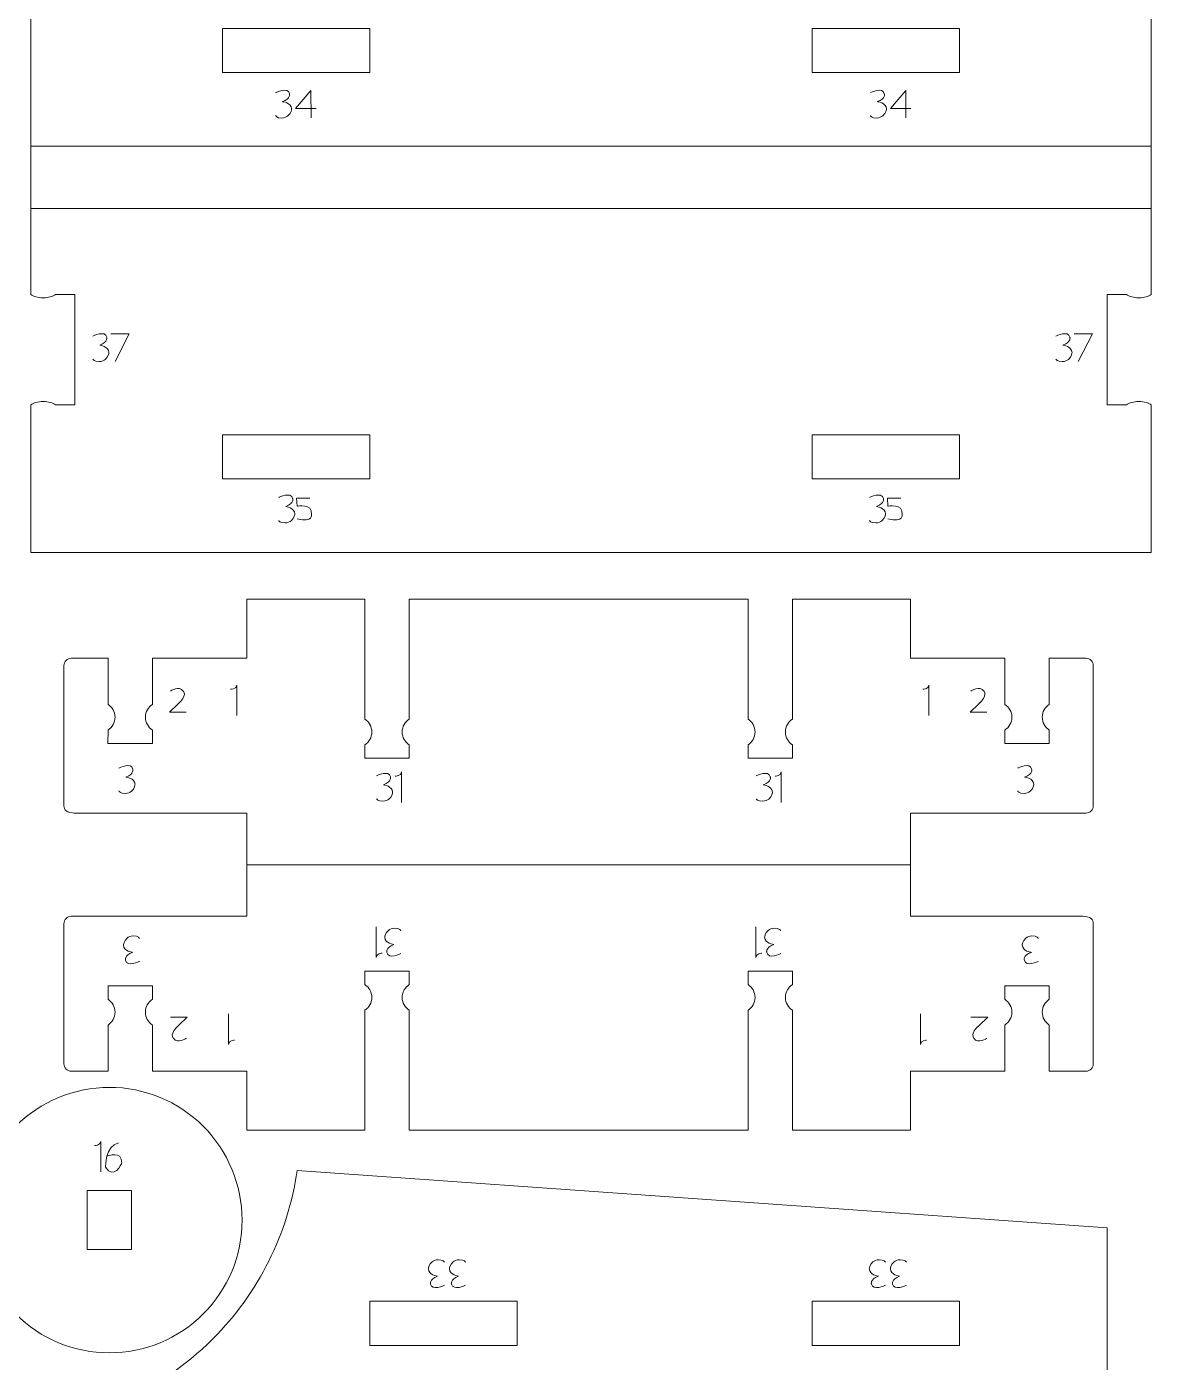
# Model space of a CAD drawing. Header units: centimetres. Extents: x -25 to 25, y -32.5 to 32.5.
# Drawn here: x 7.13 to 14.84, y -13.69 to -4.55 of the extents above; entities that cross this region are included whole.
import ezdxf

# ---------------------------------------------------------------- set-up
doc = ezdxf.new("R2010")
doc.units = ezdxf.units.CM
doc.header["$MEASUREMENT"] = 0
doc.layers.add('Capa 1', color=7, linetype='Continuous')

msp = doc.modelspace()

# ---------------------------------------------------------------- linework, layer by layer
at = {"layer": 'Capa 1', "color": 250, "lineweight": 20}
for points, knots in [([(14.83647, -4.35318), (14.83647, -5.24684), (14.83647, -4.57063), (14.83647, -5.36318), (14.83647, -5.36318), (14.83647, -5.36318), (7.16047, -5.36318), (7.16047, -5.36318), (7.16047, -5.36318), (7.16047, -4.57063), (7.16047, -5.24684), (7.16047, -4.35318)], [0, 0, 0, 0, 0.25, 0.25, 0.25, 0.25, 0.5, 0.5, 0.5, 0.5, 1, 1, 1, 1]), ([(8.47347, -4.86026), (8.47347, -4.86026), (8.47347, -4.55726), (8.47347, -4.55726), (8.47347, -4.55726), (8.47347, -4.55726), (9.48347, -4.55726), (9.48347, -4.55726), (9.48347, -4.55726), (9.48347, -4.55726), (9.48347, -4.86026), (9.48347, -4.86026), (9.48347, -4.86026), (9.48347, -4.86026), (8.47347, -4.86026), (8.47347, -4.86026)], [0, 0, 0, 0, 0.2, 0.2, 0.2, 0.2, 0.4, 0.4, 0.4, 0.4, 0.6, 0.6, 0.6, 0.6, 1, 1, 1, 1]), ([(12.51347, -4.86026), (12.51347, -4.86026), (12.51347, -4.55726), (12.51347, -4.55726), (12.51347, -4.55726), (12.51347, -4.55726), (13.52347, -4.55726), (13.52347, -4.55726), (13.52347, -4.55726), (13.52347, -4.55726), (13.52347, -4.86026), (13.52347, -4.86026), (13.52347, -4.86026), (13.52347, -4.86026), (12.51347, -4.86026), (12.51347, -4.86026)], [0, 0, 0, 0, 0.2, 0.2, 0.2, 0.2, 0.4, 0.4, 0.4, 0.4, 0.6, 0.6, 0.6, 0.6, 1, 1, 1, 1]), ([(7.3306, -7.13647), (7.3306, -7.13647), (7.46347, -7.13647), (7.46347, -7.13647), (7.46347, -7.13647), (7.46347, -7.13647), (7.46347, -6.37897), (7.46347, -6.37897), (7.46347, -6.37897), (7.46347, -6.37897), (7.3306, -6.37897), (7.3306, -6.37897)], [0, 0, 0, 0, 0.25, 0.25, 0.25, 0.25, 0.5, 0.5, 0.5, 0.5, 1, 1, 1, 1]), ([(14.66635, -6.37897), (14.66635, -6.37897), (14.53347, -6.37897), (14.53347, -6.37897), (14.53347, -6.37897), (14.53347, -6.37897), (14.53347, -7.13647), (14.53347, -7.13647), (14.53347, -7.13647), (14.53347, -7.13647), (14.66635, -7.13647), (14.66635, -7.13647)], [0, 0, 0, 0, 0.25, 0.25, 0.25, 0.25, 0.5, 0.5, 0.5, 0.5, 1, 1, 1, 1]), ([(14.83647, -7.13647), (14.83647, -8.03014), (14.83647, -7.35393), (14.83647, -8.14647), (14.83647, -8.14647), (14.83647, -8.14647), (7.16047, -8.14647), (7.16047, -8.14647), (7.16047, -8.14647), (7.16047, -7.35393), (7.16047, -8.03014), (7.16047, -7.13647)], [0, 0, 0, 0, 0.25, 0.25, 0.25, 0.25, 0.5, 0.5, 0.5, 0.5, 1, 1, 1, 1]), ([(8.47347, -7.64355), (8.47347, -7.64355), (8.47347, -7.34055), (8.47347, -7.34055), (8.47347, -7.34055), (8.47347, -7.34055), (9.48347, -7.34055), (9.48347, -7.34055), (9.48347, -7.34055), (9.48347, -7.34055), (9.48347, -7.64355), (9.48347, -7.64355), (9.48347, -7.64355), (9.48347, -7.64355), (8.47347, -7.64355), (8.47347, -7.64355)], [0, 0, 0, 0, 0.2, 0.2, 0.2, 0.2, 0.4, 0.4, 0.4, 0.4, 0.6, 0.6, 0.6, 0.6, 1, 1, 1, 1]), ([(12.51347, -7.64355), (12.51347, -7.64355), (12.51347, -7.34055), (12.51347, -7.34055), (12.51347, -7.34055), (12.51347, -7.34055), (13.52347, -7.34055), (13.52347, -7.34055), (13.52347, -7.34055), (13.52347, -7.34055), (13.52347, -7.64355), (13.52347, -7.64355), (13.52347, -7.64355), (13.52347, -7.64355), (12.51347, -7.64355), (12.51347, -7.64355)], [0, 0, 0, 0, 0.2, 0.2, 0.2, 0.2, 0.4, 0.4, 0.4, 0.4, 0.6, 0.6, 0.6, 0.6, 1, 1, 1, 1])]:
    msp.add_open_spline(points, degree=3, knots=knots, dxfattribs=at)
at = {"layer": 'Capa 1', "color": 22, "lineweight": 5}
for points, knots in [([(8.83765, -5.1539), (8.83765, -5.1539), (8.84488, -5.17238), (8.88093, -5.17118), (8.88093, -5.17118), (8.89964, -5.17056), (8.91304, -5.16387), (8.92276, -5.15622), (8.92276, -5.15622), (8.94646, -5.13752), (8.94768, -5.10848), (8.94768, -5.10848), (8.94768, -5.10848), (8.94646, -5.06677), (8.88524, -5.05873), (8.88524, -5.05873), (8.88524, -5.05873), (8.9452, -5.03644), (8.93283, -5.00431), (8.93283, -5.00431), (8.93283, -5.00431), (8.92419, -4.95488), (8.83765, -4.99687), (8.83765, -4.99687)], [0, 0, 0, 0, 0.1428571, 0.1428571, 0.1428571, 0.1428571, 0.2857143, 0.2857143, 0.2857143, 0.2857143, 0.4285714, 0.4285714, 0.4285714, 0.4285714, 0.5714286, 0.5714286, 0.5714286, 0.5714286, 0.7142857, 0.7142857, 0.7142857, 0.7142857, 1, 1, 1, 1]), ([(9.11499, -5.10539), (9.11499, -5.10539), (8.97533, -5.10539), (8.97533, -5.10539), (8.97533, -5.10539), (8.97533, -5.10539), (9.08038, -4.98178), (9.08038, -4.98178), (9.08038, -4.98178), (9.08038, -4.98178), (9.08159, -5.16969), (9.08159, -5.16969)], [0, 0, 0, 0, 0.25, 0.25, 0.25, 0.25, 0.5, 0.5, 0.5, 0.5, 1, 1, 1, 1]), ([(12.91224, -5.1539), (12.91224, -5.1539), (12.91947, -5.17238), (12.95552, -5.17118), (12.95552, -5.17118), (12.97423, -5.17056), (12.98763, -5.16387), (12.99735, -5.15622), (12.99735, -5.15622), (13.02105, -5.13752), (13.02227, -5.10848), (13.02227, -5.10848), (13.02227, -5.10848), (13.02105, -5.06677), (12.95983, -5.05873), (12.95983, -5.05873), (12.95983, -5.05873), (13.01979, -5.03644), (13.00742, -5.00431), (13.00742, -5.00431), (13.00742, -5.00431), (12.99878, -4.95488), (12.91224, -4.99687), (12.91224, -4.99687)], [0, 0, 0, 0, 0.1428571, 0.1428571, 0.1428571, 0.1428571, 0.2857143, 0.2857143, 0.2857143, 0.2857143, 0.4285714, 0.4285714, 0.4285714, 0.4285714, 0.5714286, 0.5714286, 0.5714286, 0.5714286, 0.7142857, 0.7142857, 0.7142857, 0.7142857, 1, 1, 1, 1]), ([(13.18958, -5.10539), (13.18958, -5.10539), (13.04992, -5.10539), (13.04992, -5.10539), (13.04992, -5.10539), (13.04992, -5.10539), (13.15497, -4.98178), (13.15497, -4.98178), (13.15497, -4.98178), (13.15497, -4.98178), (13.15618, -5.16969), (13.15618, -5.16969)], [0, 0, 0, 0, 0.25, 0.25, 0.25, 0.25, 0.5, 0.5, 0.5, 0.5, 1, 1, 1, 1]), ([(7.58605, -6.82203), (7.58605, -6.82203), (7.59328, -6.84051), (7.62933, -6.83931), (7.62933, -6.83931), (7.64804, -6.83869), (7.66144, -6.832), (7.67116, -6.82435), (7.67116, -6.82435), (7.69486, -6.80565), (7.69608, -6.77661), (7.69608, -6.77661), (7.69608, -6.77661), (7.69486, -6.7349), (7.63364, -6.72686), (7.63364, -6.72686), (7.63364, -6.72686), (7.6936, -6.70457), (7.68123, -6.67244), (7.68123, -6.67244), (7.68123, -6.67244), (7.67259, -6.62301), (7.58605, -6.665), (7.58605, -6.665)], [0, 0, 0, 0, 0.1428571, 0.1428571, 0.1428571, 0.1428571, 0.2857143, 0.2857143, 0.2857143, 0.2857143, 0.4285714, 0.4285714, 0.4285714, 0.4285714, 0.5714286, 0.5714286, 0.5714286, 0.5714286, 0.7142857, 0.7142857, 0.7142857, 0.7142857, 1, 1, 1, 1]), ([(7.70985, -6.64908), (7.70985, -6.64908), (7.83511, -6.64908), (7.83511, -6.64908), (7.83511, -6.64908), (7.83511, -6.64908), (7.73789, -6.83866), (7.73789, -6.83866)], [0, 0, 0, 0, 0.3333333, 0.3333333, 0.3333333, 0.3333333, 1, 1, 1, 1]), ([(14.18368, -6.82203), (14.18368, -6.82203), (14.19091, -6.84051), (14.22696, -6.83931), (14.22696, -6.83931), (14.24567, -6.83869), (14.25907, -6.832), (14.26879, -6.82435), (14.26879, -6.82435), (14.29249, -6.80565), (14.29371, -6.77661), (14.29371, -6.77661), (14.29371, -6.77661), (14.29249, -6.7349), (14.23127, -6.72686), (14.23127, -6.72686), (14.23127, -6.72686), (14.29123, -6.70457), (14.27886, -6.67244), (14.27886, -6.67244), (14.27886, -6.67244), (14.27022, -6.62301), (14.18368, -6.665), (14.18368, -6.665)], [0, 0, 0, 0, 0.1428571, 0.1428571, 0.1428571, 0.1428571, 0.2857143, 0.2857143, 0.2857143, 0.2857143, 0.4285714, 0.4285714, 0.4285714, 0.4285714, 0.5714286, 0.5714286, 0.5714286, 0.5714286, 0.7142857, 0.7142857, 0.7142857, 0.7142857, 1, 1, 1, 1]), ([(14.30748, -6.64908), (14.30748, -6.64908), (14.43274, -6.64908), (14.43274, -6.64908), (14.43274, -6.64908), (14.43274, -6.64908), (14.33552, -6.83866), (14.33552, -6.83866)], [0, 0, 0, 0, 0.3333333, 0.3333333, 0.3333333, 0.3333333, 1, 1, 1, 1]), ([(8.85954, -7.92704), (8.85954, -7.92704), (8.86677, -7.94552), (8.90282, -7.94432), (8.90282, -7.94432), (8.92153, -7.9437), (8.93493, -7.93701), (8.94465, -7.92936), (8.94465, -7.92936), (8.96835, -7.91066), (8.96957, -7.88162), (8.96957, -7.88162), (8.96957, -7.88162), (8.96835, -7.83991), (8.90713, -7.83187), (8.90713, -7.83187), (8.90713, -7.83187), (8.96709, -7.80958), (8.95472, -7.77745), (8.95472, -7.77745), (8.95472, -7.77745), (8.94608, -7.72802), (8.85954, -7.77001), (8.85954, -7.77001)], [0, 0, 0, 0, 0.1428571, 0.1428571, 0.1428571, 0.1428571, 0.2857143, 0.2857143, 0.2857143, 0.2857143, 0.4285714, 0.4285714, 0.4285714, 0.4285714, 0.5714286, 0.5714286, 0.5714286, 0.5714286, 0.7142857, 0.7142857, 0.7142857, 0.7142857, 1, 1, 1, 1]), ([(9.07358, -7.77467), (9.07358, -7.77467), (8.98211, -7.77412), (8.98211, -7.77412), (8.98211, -7.77412), (8.98211, -7.77412), (8.9854, -7.8305), (8.9854, -7.8305)], [0, 0, 0, 0, 0.3333333, 0.3333333, 0.3333333, 0.3333333, 1, 1, 1, 1]), ([(12.90602, -7.92704), (12.90602, -7.92704), (12.91325, -7.94552), (12.9493, -7.94432), (12.9493, -7.94432), (12.96801, -7.9437), (12.98141, -7.93701), (12.99113, -7.92936), (12.99113, -7.92936), (13.01483, -7.91066), (13.01605, -7.88162), (13.01605, -7.88162), (13.01605, -7.88162), (13.01483, -7.83991), (12.95361, -7.83187), (12.95361, -7.83187), (12.95361, -7.83187), (13.01357, -7.80958), (13.0012, -7.77745), (13.0012, -7.77745), (13.0012, -7.77745), (12.99256, -7.72802), (12.90602, -7.77001), (12.90602, -7.77001)], [0, 0, 0, 0, 0.1428571, 0.1428571, 0.1428571, 0.1428571, 0.2857143, 0.2857143, 0.2857143, 0.2857143, 0.4285714, 0.4285714, 0.4285714, 0.4285714, 0.5714286, 0.5714286, 0.5714286, 0.5714286, 0.7142857, 0.7142857, 0.7142857, 0.7142857, 1, 1, 1, 1]), ([(13.12006, -7.77467), (13.12006, -7.77467), (13.02859, -7.77412), (13.02859, -7.77412), (13.02859, -7.77412), (13.02859, -7.77412), (13.03188, -7.8305), (13.03188, -7.8305)], [0, 0, 0, 0, 0.3333333, 0.3333333, 0.3333333, 0.3333333, 1, 1, 1, 1]), ([(8.9854, -7.8305), (8.9854, -7.8305), (9.09049, -7.80644), (9.08431, -7.88767), (9.08431, -7.88767), (9.08431, -7.88767), (9.09542, -7.94336), (8.9854, -7.91615)], [0, 0, 0, 0, 0.3333333, 0.3333333, 0.3333333, 0.3333333, 1, 1, 1, 1]), ([(13.03188, -7.8305), (13.03188, -7.8305), (13.13697, -7.80644), (13.13079, -7.88767), (13.13079, -7.88767), (13.13079, -7.88767), (13.1419, -7.94336), (13.03188, -7.91615)], [0, 0, 0, 0, 0.3333333, 0.3333333, 0.3333333, 0.3333333, 1, 1, 1, 1]), ([(8.11693, -9.09637), (8.11693, -9.09637), (8.17876, -9.05556), (8.20592, -9.09637), (8.20592, -9.09637), (8.20592, -9.09637), (8.23684, -9.12727), (8.16885, -9.18661)], [0, 0, 0, 0, 0.3333333, 0.3333333, 0.3333333, 0.3333333, 1, 1, 1, 1]), ([(13.60089, -9.09637), (13.60089, -9.09637), (13.66272, -9.05556), (13.68988, -9.09637), (13.68988, -9.09637), (13.68988, -9.09637), (13.7208, -9.12727), (13.65281, -9.18661)], [0, 0, 0, 0, 0.3333333, 0.3333333, 0.3333333, 0.3333333, 1, 1, 1, 1]), ([(8.16885, -9.18661), (8.16885, -9.18661), (8.11077, -9.24099), (8.11077, -9.24099), (8.11077, -9.24099), (8.11077, -9.24099), (8.22609, -9.24099), (8.22609, -9.24099)], [0, 0, 0, 0, 0.3333333, 0.3333333, 0.3333333, 0.3333333, 1, 1, 1, 1]), ([(13.65281, -9.18661), (13.65281, -9.18661), (13.59473, -9.24099), (13.59473, -9.24099), (13.59473, -9.24099), (13.59473, -9.24099), (13.71005, -9.24099), (13.71005, -9.24099)], [0, 0, 0, 0, 0.3333333, 0.3333333, 0.3333333, 0.3333333, 1, 1, 1, 1]), ([(7.76501, -9.7802), (7.76501, -9.7802), (7.77224, -9.79868), (7.80829, -9.79748), (7.80829, -9.79748), (7.827, -9.79686), (7.8404, -9.79017), (7.85012, -9.78252), (7.85012, -9.78252), (7.87382, -9.76382), (7.87504, -9.73478), (7.87504, -9.73478), (7.87504, -9.73478), (7.87382, -9.69307), (7.8126, -9.68503), (7.8126, -9.68503), (7.8126, -9.68503), (7.87256, -9.66274), (7.86019, -9.63061), (7.86019, -9.63061), (7.86019, -9.63061), (7.85155, -9.58118), (7.76501, -9.62317), (7.76501, -9.62317)], [0, 0, 0, 0, 0.1428571, 0.1428571, 0.1428571, 0.1428571, 0.2857143, 0.2857143, 0.2857143, 0.2857143, 0.4285714, 0.4285714, 0.4285714, 0.4285714, 0.5714286, 0.5714286, 0.5714286, 0.5714286, 0.7142857, 0.7142857, 0.7142857, 0.7142857, 1, 1, 1, 1]), ([(13.92143, -9.7802), (13.92143, -9.7802), (13.92866, -9.79868), (13.96471, -9.79748), (13.96471, -9.79748), (13.98342, -9.79686), (13.99682, -9.79017), (14.00654, -9.78252), (14.00654, -9.78252), (14.03024, -9.76382), (14.03146, -9.73478), (14.03146, -9.73478), (14.03146, -9.73478), (14.03024, -9.69307), (13.96902, -9.68503), (13.96902, -9.68503), (13.96902, -9.68503), (14.02898, -9.66274), (14.01661, -9.63061), (14.01661, -9.63061), (14.01661, -9.63061), (14.00797, -9.58118), (13.92143, -9.62317), (13.92143, -9.62317)], [0, 0, 0, 0, 0.1428571, 0.1428571, 0.1428571, 0.1428571, 0.2857143, 0.2857143, 0.2857143, 0.2857143, 0.4285714, 0.4285714, 0.4285714, 0.4285714, 0.5714286, 0.5714286, 0.5714286, 0.5714286, 0.7142857, 0.7142857, 0.7142857, 0.7142857, 1, 1, 1, 1]), ([(9.52959, -9.83339), (9.52959, -9.83339), (9.53682, -9.85187), (9.57287, -9.85067), (9.57287, -9.85067), (9.59158, -9.85005), (9.60498, -9.84336), (9.6147, -9.83571), (9.6147, -9.83571), (9.6384, -9.81701), (9.63962, -9.78797), (9.63962, -9.78797), (9.63962, -9.78797), (9.6384, -9.74626), (9.57718, -9.73822), (9.57718, -9.73822), (9.57718, -9.73822), (9.63714, -9.71593), (9.62477, -9.6838), (9.62477, -9.6838), (9.62477, -9.6838), (9.61613, -9.63437), (9.52959, -9.67636), (9.52959, -9.67636)], [0, 0, 0, 0, 0.1428571, 0.1428571, 0.1428571, 0.1428571, 0.2857143, 0.2857143, 0.2857143, 0.2857143, 0.4285714, 0.4285714, 0.4285714, 0.4285714, 0.5714286, 0.5714286, 0.5714286, 0.5714286, 0.7142857, 0.7142857, 0.7142857, 0.7142857, 1, 1, 1, 1]), ([(12.13133, -9.83339), (12.13133, -9.83339), (12.13856, -9.85187), (12.17461, -9.85067), (12.17461, -9.85067), (12.19332, -9.85005), (12.20672, -9.84336), (12.21644, -9.83571), (12.21644, -9.83571), (12.24014, -9.81701), (12.24136, -9.78797), (12.24136, -9.78797), (12.24136, -9.78797), (12.24014, -9.74626), (12.17892, -9.73822), (12.17892, -9.73822), (12.17892, -9.73822), (12.23888, -9.71593), (12.22651, -9.6838), (12.22651, -9.6838), (12.22651, -9.6838), (12.21787, -9.63437), (12.13133, -9.67636), (12.13133, -9.67636)], [0, 0, 0, 0, 0.1428571, 0.1428571, 0.1428571, 0.1428571, 0.2857143, 0.2857143, 0.2857143, 0.2857143, 0.4285714, 0.4285714, 0.4285714, 0.4285714, 0.5714286, 0.5714286, 0.5714286, 0.5714286, 0.7142857, 0.7142857, 0.7142857, 0.7142857, 1, 1, 1, 1]), ([(7.90602, -10.79076), (7.90602, -10.79076), (7.89879, -10.77228), (7.86274, -10.77348), (7.86274, -10.77348), (7.84403, -10.7741), (7.83063, -10.78079), (7.82091, -10.78844), (7.82091, -10.78844), (7.79721, -10.80714), (7.79599, -10.83618), (7.79599, -10.83618), (7.79599, -10.83618), (7.79721, -10.87789), (7.85843, -10.88593), (7.85843, -10.88593), (7.85843, -10.88593), (7.79847, -10.90822), (7.81084, -10.94035), (7.81084, -10.94035), (7.81084, -10.94035), (7.81948, -10.98978), (7.90602, -10.94779), (7.90602, -10.94779)], [0, 0, 0, 0, 0.1428571, 0.1428571, 0.1428571, 0.1428571, 0.2857143, 0.2857143, 0.2857143, 0.2857143, 0.4285714, 0.4285714, 0.4285714, 0.4285714, 0.5714286, 0.5714286, 0.5714286, 0.5714286, 0.7142857, 0.7142857, 0.7142857, 0.7142857, 1, 1, 1, 1]), ([(9.69612, -10.73757), (9.69612, -10.73757), (9.68889, -10.71909), (9.65284, -10.72029), (9.65284, -10.72029), (9.63413, -10.72091), (9.62073, -10.7276), (9.61101, -10.73525), (9.61101, -10.73525), (9.58731, -10.75395), (9.58609, -10.78299), (9.58609, -10.78299), (9.58609, -10.78299), (9.58731, -10.8247), (9.64853, -10.83274), (9.64853, -10.83274), (9.64853, -10.83274), (9.58857, -10.85503), (9.60094, -10.88716), (9.60094, -10.88716), (9.60094, -10.88716), (9.60958, -10.93659), (9.69612, -10.8946), (9.69612, -10.8946)], [0, 0, 0, 0, 0.1428571, 0.1428571, 0.1428571, 0.1428571, 0.2857143, 0.2857143, 0.2857143, 0.2857143, 0.4285714, 0.4285714, 0.4285714, 0.4285714, 0.5714286, 0.5714286, 0.5714286, 0.5714286, 0.7142857, 0.7142857, 0.7142857, 0.7142857, 1, 1, 1, 1]), ([(12.29786, -10.73757), (12.29786, -10.73757), (12.29063, -10.71909), (12.25458, -10.72029), (12.25458, -10.72029), (12.23587, -10.72091), (12.22247, -10.7276), (12.21275, -10.73525), (12.21275, -10.73525), (12.18905, -10.75395), (12.18783, -10.78299), (12.18783, -10.78299), (12.18783, -10.78299), (12.18905, -10.8247), (12.25027, -10.83274), (12.25027, -10.83274), (12.25027, -10.83274), (12.19031, -10.85503), (12.20268, -10.88716), (12.20268, -10.88716), (12.20268, -10.88716), (12.21132, -10.93659), (12.29786, -10.8946), (12.29786, -10.8946)], [0, 0, 0, 0, 0.1428571, 0.1428571, 0.1428571, 0.1428571, 0.2857143, 0.2857143, 0.2857143, 0.2857143, 0.4285714, 0.4285714, 0.4285714, 0.4285714, 0.5714286, 0.5714286, 0.5714286, 0.5714286, 0.7142857, 0.7142857, 0.7142857, 0.7142857, 1, 1, 1, 1]), ([(14.06244, -10.79076), (14.06244, -10.79076), (14.05521, -10.77228), (14.01916, -10.77348), (14.01916, -10.77348), (14.00045, -10.7741), (13.98705, -10.78079), (13.97733, -10.78844), (13.97733, -10.78844), (13.95363, -10.80714), (13.95241, -10.83618), (13.95241, -10.83618), (13.95241, -10.83618), (13.95363, -10.87789), (14.01485, -10.88593), (14.01485, -10.88593), (14.01485, -10.88593), (13.95489, -10.90822), (13.96726, -10.94035), (13.96726, -10.94035), (13.96726, -10.94035), (13.9759, -10.98978), (14.06244, -10.94779), (14.06244, -10.94779)], [0, 0, 0, 0, 0.1428571, 0.1428571, 0.1428571, 0.1428571, 0.2857143, 0.2857143, 0.2857143, 0.2857143, 0.4285714, 0.4285714, 0.4285714, 0.4285714, 0.5714286, 0.5714286, 0.5714286, 0.5714286, 0.7142857, 0.7142857, 0.7142857, 0.7142857, 1, 1, 1, 1]), ([(8.17464, -11.38435), (8.17464, -11.38435), (8.23272, -11.32997), (8.23272, -11.32997), (8.23272, -11.32997), (8.23272, -11.32997), (8.1174, -11.32997), (8.1174, -11.32997)], [0, 0, 0, 0, 0.3333333, 0.3333333, 0.3333333, 0.3333333, 1, 1, 1, 1]), ([(13.6586, -11.38435), (13.6586, -11.38435), (13.71668, -11.32997), (13.71668, -11.32997), (13.71668, -11.32997), (13.71668, -11.32997), (13.60136, -11.32997), (13.60136, -11.32997)], [0, 0, 0, 0, 0.3333333, 0.3333333, 0.3333333, 0.3333333, 1, 1, 1, 1]), ([(8.22656, -11.47459), (8.22656, -11.47459), (8.16473, -11.5154), (8.13757, -11.47459), (8.13757, -11.47459), (8.13757, -11.47459), (8.10665, -11.44369), (8.17464, -11.38435)], [0, 0, 0, 0, 0.3333333, 0.3333333, 0.3333333, 0.3333333, 1, 1, 1, 1]), ([(13.71052, -11.47459), (13.71052, -11.47459), (13.64869, -11.5154), (13.62153, -11.47459), (13.62153, -11.47459), (13.62153, -11.47459), (13.59061, -11.44369), (13.6586, -11.38435)], [0, 0, 0, 0, 0.3333333, 0.3333333, 0.3333333, 0.3333333, 1, 1, 1, 1]), ([(7.68494, -12.28209), (7.68494, -12.28209), (7.78878, -12.24154), (7.78383, -12.3302), (7.78383, -12.3302), (7.78383, -12.3302), (7.72864, -12.45197), (7.67338, -12.35628), (7.67338, -12.35628), (7.67338, -12.35628), (7.66844, -12.21121), (7.76235, -12.19145)], [0, 0, 0, 0, 0.25, 0.25, 0.25, 0.25, 0.5, 0.5, 0.5, 0.5, 1, 1, 1, 1]), ([(9.99449, -13.00876), (9.99449, -13.00876), (9.98726, -12.99028), (9.95121, -12.99148), (9.95121, -12.99148), (9.9325, -12.9921), (9.9191, -12.99879), (9.90938, -13.00644), (9.90938, -13.00644), (9.88568, -13.02514), (9.88446, -13.05418), (9.88446, -13.05418), (9.88446, -13.05418), (9.88568, -13.09589), (9.9469, -13.10393), (9.9469, -13.10393), (9.9469, -13.10393), (9.88694, -13.12622), (9.89931, -13.15835), (9.89931, -13.15835), (9.89931, -13.15835), (9.90795, -13.20778), (9.99449, -13.16579), (9.99449, -13.16579)], [0, 0, 0, 0, 0.1428571, 0.1428571, 0.1428571, 0.1428571, 0.2857143, 0.2857143, 0.2857143, 0.2857143, 0.4285714, 0.4285714, 0.4285714, 0.4285714, 0.5714286, 0.5714286, 0.5714286, 0.5714286, 0.7142857, 0.7142857, 0.7142857, 0.7142857, 1, 1, 1, 1]), ([(10.13901, -13.00876), (10.13901, -13.00876), (10.13178, -12.99028), (10.09573, -12.99148), (10.09573, -12.99148), (10.07702, -12.9921), (10.06362, -12.99879), (10.0539, -13.00644), (10.0539, -13.00644), (10.0302, -13.02514), (10.02898, -13.05418), (10.02898, -13.05418), (10.02898, -13.05418), (10.0302, -13.09589), (10.09142, -13.10393), (10.09142, -13.10393), (10.09142, -13.10393), (10.03146, -13.12622), (10.04383, -13.15835), (10.04383, -13.15835), (10.04383, -13.15835), (10.05247, -13.20778), (10.13901, -13.16579), (10.13901, -13.16579)], [0, 0, 0, 0, 0.1428571, 0.1428571, 0.1428571, 0.1428571, 0.2857143, 0.2857143, 0.2857143, 0.2857143, 0.4285714, 0.4285714, 0.4285714, 0.4285714, 0.5714286, 0.5714286, 0.5714286, 0.5714286, 0.7142857, 0.7142857, 0.7142857, 0.7142857, 1, 1, 1, 1]), ([(13.0147, -13.00876), (13.0147, -13.00876), (13.00747, -12.99028), (12.97142, -12.99148), (12.97142, -12.99148), (12.95271, -12.9921), (12.93931, -12.99879), (12.92959, -13.00644), (12.92959, -13.00644), (12.90589, -13.02514), (12.90467, -13.05418), (12.90467, -13.05418), (12.90467, -13.05418), (12.90589, -13.09589), (12.96711, -13.10393), (12.96711, -13.10393), (12.96711, -13.10393), (12.90715, -13.12622), (12.91952, -13.15835), (12.91952, -13.15835), (12.91952, -13.15835), (12.92816, -13.20778), (13.0147, -13.16579), (13.0147, -13.16579)], [0, 0, 0, 0, 0.1428571, 0.1428571, 0.1428571, 0.1428571, 0.2857143, 0.2857143, 0.2857143, 0.2857143, 0.4285714, 0.4285714, 0.4285714, 0.4285714, 0.5714286, 0.5714286, 0.5714286, 0.5714286, 0.7142857, 0.7142857, 0.7142857, 0.7142857, 1, 1, 1, 1]), ([(13.15922, -13.00876), (13.15922, -13.00876), (13.15199, -12.99028), (13.11594, -12.99148), (13.11594, -12.99148), (13.09723, -12.9921), (13.08383, -12.99879), (13.07411, -13.00644), (13.07411, -13.00644), (13.05041, -13.02514), (13.04919, -13.05418), (13.04919, -13.05418), (13.04919, -13.05418), (13.05041, -13.09589), (13.11163, -13.10393), (13.11163, -13.10393), (13.11163, -13.10393), (13.05167, -13.12622), (13.06404, -13.15835), (13.06404, -13.15835), (13.06404, -13.15835), (13.07268, -13.20778), (13.15922, -13.16579), (13.15922, -13.16579)], [0, 0, 0, 0, 0.1428571, 0.1428571, 0.1428571, 0.1428571, 0.2857143, 0.2857143, 0.2857143, 0.2857143, 0.4285714, 0.4285714, 0.4285714, 0.4285714, 0.5714286, 0.5714286, 0.5714286, 0.5714286, 0.7142857, 0.7142857, 0.7142857, 0.7142857, 1, 1, 1, 1])]:
    msp.add_open_spline(points, degree=3, knots=knots, dxfattribs=at)
at = {"layer": 'Capa 1', "color": 250, "lineweight": 20}
for points in [[(7.16047, -6.37897), (7.16047, -6.37897), (7.16047, -5.36318), (7.16047, -5.36318)], [(14.83647, -5.36318), (14.83647, -5.36318), (14.83647, -6.37897), (14.83647, -6.37897)]]:
    msp.add_open_spline(points, degree=3, dxfattribs=at)
at = {"layer": 'Capa 1', "color": 240, "lineweight": 20}
msp.add_open_spline([(7.16047, -5.79074), (7.16047, -5.79074), (14.83647, -5.79074), (14.83647, -5.79074)], degree=3, dxfattribs=at)
at = {"layer": 'Capa 1', "color": 250, "lineweight": 18}
for points in [[(7.16047, -6.37897), (7.17843, -6.39296), (7.20982, -6.40223), (7.24554, -6.40223), (7.24554, -6.40223), (7.28125, -6.40223), (7.31264, -6.39296), (7.3306, -6.37897)], [(14.66635, -6.37897), (14.68431, -6.39296), (14.7157, -6.40223), (14.75141, -6.40223), (14.75141, -6.40223), (14.78713, -6.40223), (14.81852, -6.39296), (14.83647, -6.37897)], [(7.16047, -7.13647), (7.17843, -7.12248), (7.20982, -7.11321), (7.24554, -7.11321), (7.24554, -7.11321), (7.28125, -7.11321), (7.31264, -7.12248), (7.3306, -7.13647)], [(14.66635, -7.13647), (14.68431, -7.12248), (14.7157, -7.11321), (14.75141, -7.11321), (14.75141, -7.11321), (14.78713, -7.11321), (14.81852, -7.12248), (14.83647, -7.13647)]]:
    msp.add_open_spline(points, degree=3, knots=[0, 0, 0, 0, 0.3333333, 0.3333333, 0.3333333, 0.3333333, 1, 1, 1, 1], dxfattribs=at)
at = {"layer": 'Capa 1', "color": 250, "lineweight": 9}
for points, knots in [([(7.99435, -9.18718), (7.99435, -9.18718), (7.99435, -8.87124), (7.99435, -8.87124), (7.99435, -8.87124), (7.99435, -8.87124), (8.64084, -8.87124), (8.64084, -8.87124), (8.64084, -8.87124), (8.64084, -8.87124), (8.64084, -8.46717), (8.64084, -8.46717), (8.64084, -8.46717), (8.64084, -8.46717), (9.44898, -8.46717), (9.44898, -8.46717), (9.44898, -8.46717), (9.44898, -8.46717), (9.44898, -9.28818), (9.44898, -9.28818)], [0, 0, 0, 0, 0.1666667, 0.1666667, 0.1666667, 0.1666667, 0.3333333, 0.3333333, 0.3333333, 0.3333333, 0.5, 0.5, 0.5, 0.5, 0.6666667, 0.6666667, 0.6666667, 0.6666667, 1, 1, 1, 1]), ([(9.75334, -9.28818), (9.75334, -9.28818), (9.75204, -8.46717), (9.75204, -8.46717), (9.75204, -8.46717), (9.75204, -8.46717), (12.07543, -8.46717), (12.07543, -8.46717), (12.07543, -8.46717), (12.07543, -8.46717), (12.07414, -9.28817), (12.07414, -9.28817)], [0, 0, 0, 0, 0.25, 0.25, 0.25, 0.25, 0.5, 0.5, 0.5, 0.5, 1, 1, 1, 1]), ([(12.37849, -9.28817), (12.37849, -9.28817), (12.37849, -8.46717), (12.37849, -8.46717), (12.37849, -8.46717), (12.37849, -8.46717), (13.18661, -8.46717), (13.18661, -8.46717), (13.18661, -8.46717), (13.18661, -8.46717), (13.18661, -8.87124), (13.18661, -8.87124), (13.18661, -8.87124), (13.18661, -8.87124), (13.83312, -8.87124), (13.83312, -8.87124), (13.83312, -8.87124), (13.83312, -8.87124), (13.83312, -9.18718), (13.83312, -9.18718)], [0, 0, 0, 0, 0.1666667, 0.1666667, 0.1666667, 0.1666667, 0.3333333, 0.3333333, 0.3333333, 0.3333333, 0.5, 0.5, 0.5, 0.5, 0.6666667, 0.6666667, 0.6666667, 0.6666667, 1, 1, 1, 1]), ([(8.64084, -10.28548), (8.64084, -10.28548), (8.64084, -9.93189), (8.64084, -9.93189), (8.64084, -9.93189), (8.64084, -9.93189), (7.45894, -9.93189), (7.45894, -9.93189), (7.45894, -9.93189), (7.44556, -9.93189), (7.41247, -9.92651), (7.40305, -9.91711), (7.40305, -9.91711), (7.39362, -9.90773), (7.38824, -9.89476), (7.38824, -9.88137), (7.38824, -9.88137), (7.38824, -9.88137), (7.38824, -8.92176), (7.38824, -8.92176), (7.38824, -8.92176), (7.38824, -8.90838), (7.39353, -8.89552), (7.40301, -8.88605), (7.40301, -8.88605), (7.41246, -8.87659), (7.42536, -8.87126), (7.43874, -8.87124), (7.43874, -8.87124), (7.43874, -8.87124), (7.69129, -8.87124), (7.69129, -8.87124), (7.69129, -8.87124), (7.69129, -8.87124), (7.69, -9.18718), (7.69, -9.18718)], [0, 0, 0, 0, 0.1, 0.1, 0.1, 0.1, 0.2, 0.2, 0.2, 0.2, 0.3, 0.3, 0.3, 0.3, 0.4, 0.4, 0.4, 0.4, 0.5, 0.5, 0.5, 0.5, 0.6, 0.6, 0.6, 0.6, 0.7, 0.7, 0.7, 0.7, 0.8, 0.8, 0.8, 0.8, 1, 1, 1, 1]), ([(14.13747, -9.18718), (14.13747, -9.18718), (14.13618, -8.87124), (14.13618, -8.87124), (14.13618, -8.87124), (14.13618, -8.87124), (14.38871, -8.87124), (14.38871, -8.87124), (14.38871, -8.87124), (14.40211, -8.87124), (14.41495, -8.87657), (14.42442, -8.886), (14.42442, -8.886), (14.4339, -8.89544), (14.43921, -8.90838), (14.43923, -8.92176), (14.43923, -8.92176), (14.43923, -8.92176), (14.43923, -9.88137), (14.43923, -9.88137), (14.43923, -9.88137), (14.43923, -9.89476), (14.43386, -9.90764), (14.42446, -9.91707), (14.42446, -9.91707), (14.41507, -9.92652), (14.40211, -9.93189), (14.38871, -9.93189), (14.38871, -9.93189), (14.38871, -9.93189), (13.18661, -9.93189), (13.18661, -9.93189), (13.18661, -9.93189), (13.18661, -9.93189), (13.18661, -10.28548), (13.18661, -10.28548)], [0, 0, 0, 0, 0.1, 0.1, 0.1, 0.1, 0.2, 0.2, 0.2, 0.2, 0.3, 0.3, 0.3, 0.3, 0.4, 0.4, 0.4, 0.4, 0.5, 0.5, 0.5, 0.5, 0.6, 0.6, 0.6, 0.6, 0.7, 0.7, 0.7, 0.7, 0.8, 0.8, 0.8, 0.8, 1, 1, 1, 1]), ([(7.69, -9.18718), (7.71898, -9.20579), (7.73819, -9.23831), (7.73819, -9.27531), (7.73819, -9.27531), (7.73819, -9.31231), (7.71898, -9.34483), (7.69, -9.36343)], [0, 0, 0, 0, 0.3333333, 0.3333333, 0.3333333, 0.3333333, 1, 1, 1, 1]), ([(7.99435, -9.18718), (7.96536, -9.20579), (7.94615, -9.23831), (7.94615, -9.27531), (7.94615, -9.27531), (7.94615, -9.31231), (7.96536, -9.34483), (7.99435, -9.36343)], [0, 0, 0, 0, 0.3333333, 0.3333333, 0.3333333, 0.3333333, 1, 1, 1, 1]), ([(13.83312, -9.18718), (13.86211, -9.20579), (13.88132, -9.23831), (13.88132, -9.27531), (13.88132, -9.27531), (13.88132, -9.31231), (13.86211, -9.34483), (13.83312, -9.36343)], [0, 0, 0, 0, 0.3333333, 0.3333333, 0.3333333, 0.3333333, 1, 1, 1, 1]), ([(14.13747, -9.18718), (14.10849, -9.20579), (14.08928, -9.23831), (14.08928, -9.27531), (14.08928, -9.27531), (14.08928, -9.31231), (14.10849, -9.34483), (14.13747, -9.36343)], [0, 0, 0, 0, 0.3333333, 0.3333333, 0.3333333, 0.3333333, 1, 1, 1, 1]), ([(9.44898, -9.28818), (9.47797, -9.30679), (9.49718, -9.3393), (9.49718, -9.37631), (9.49718, -9.37631), (9.49718, -9.41331), (9.47797, -9.44583), (9.44898, -9.46443)], [0, 0, 0, 0, 0.3333333, 0.3333333, 0.3333333, 0.3333333, 1, 1, 1, 1]), ([(9.75334, -9.28818), (9.72435, -9.30679), (9.70514, -9.3393), (9.70514, -9.37631), (9.70514, -9.37631), (9.70514, -9.41331), (9.72435, -9.44583), (9.75334, -9.46443)], [0, 0, 0, 0, 0.3333333, 0.3333333, 0.3333333, 0.3333333, 1, 1, 1, 1]), ([(12.07413, -9.28818), (12.10312, -9.30679), (12.12233, -9.3393), (12.12233, -9.37631), (12.12233, -9.37631), (12.12233, -9.41331), (12.10312, -9.44583), (12.07413, -9.46443)], [0, 0, 0, 0, 0.3333333, 0.3333333, 0.3333333, 0.3333333, 1, 1, 1, 1]), ([(12.37849, -9.28818), (12.3495, -9.30679), (12.33029, -9.3393), (12.33029, -9.37631), (12.33029, -9.37631), (12.33029, -9.41331), (12.3495, -9.44583), (12.37849, -9.46443)], [0, 0, 0, 0, 0.3333333, 0.3333333, 0.3333333, 0.3333333, 1, 1, 1, 1]), ([(7.69, -9.36343), (7.69, -9.36343), (7.68989, -9.45595), (7.68989, -9.45595), (7.68989, -9.45595), (7.68989, -9.45595), (7.99435, -9.45595), (7.99435, -9.45595), (7.99435, -9.45595), (7.99435, -9.45595), (7.99435, -9.36341), (7.99435, -9.36341)], [0, 0, 0, 0, 0.25, 0.25, 0.25, 0.25, 0.5, 0.5, 0.5, 0.5, 1, 1, 1, 1]), ([(13.83312, -9.36343), (13.83312, -9.36343), (13.83301, -9.45595), (13.83301, -9.45595), (13.83301, -9.45595), (13.83301, -9.45595), (14.13747, -9.45595), (14.13747, -9.45595), (14.13747, -9.45595), (14.13747, -9.45595), (14.13747, -9.36341), (14.13747, -9.36341)], [0, 0, 0, 0, 0.25, 0.25, 0.25, 0.25, 0.5, 0.5, 0.5, 0.5, 1, 1, 1, 1]), ([(9.44898, -9.46443), (9.44898, -9.46443), (9.44887, -9.55695), (9.44887, -9.55695), (9.44887, -9.55695), (9.44887, -9.55695), (9.75334, -9.55695), (9.75334, -9.55695), (9.75334, -9.55695), (9.75334, -9.55695), (9.75334, -9.46441), (9.75334, -9.46441)], [0, 0, 0, 0, 0.25, 0.25, 0.25, 0.25, 0.5, 0.5, 0.5, 0.5, 1, 1, 1, 1]), ([(12.07413, -9.46443), (12.07413, -9.46443), (12.07402, -9.55695), (12.07402, -9.55695), (12.07402, -9.55695), (12.07402, -9.55695), (12.37849, -9.55695), (12.37849, -9.55695), (12.37849, -9.55695), (12.37849, -9.55695), (12.37849, -9.46441), (12.37849, -9.46441)], [0, 0, 0, 0, 0.25, 0.25, 0.25, 0.25, 0.5, 0.5, 0.5, 0.5, 1, 1, 1, 1]), ([(7.68998, -11.38378), (7.68998, -11.38378), (7.69127, -11.69972), (7.69127, -11.69972), (7.69127, -11.69972), (7.69127, -11.69972), (7.43874, -11.69972), (7.43874, -11.69972), (7.43874, -11.69972), (7.42534, -11.69972), (7.4125, -11.69439), (7.40303, -11.68496), (7.40303, -11.68496), (7.39355, -11.67552), (7.38824, -11.66258), (7.38822, -11.6492), (7.38822, -11.6492), (7.38822, -11.6492), (7.38822, -10.68959), (7.38822, -10.68959), (7.38822, -10.68959), (7.38822, -10.6762), (7.39359, -10.66332), (7.40299, -10.65389), (7.40299, -10.65389), (7.41238, -10.64444), (7.42534, -10.63907), (7.43874, -10.63907), (7.43874, -10.63907), (7.43874, -10.63907), (8.64084, -10.63907), (8.64084, -10.63907), (8.64084, -10.63907), (8.64084, -10.63907), (8.64084, -10.28548), (8.64084, -10.28548), (8.64084, -10.28548), (8.64084, -10.28548), (13.18661, -10.28548), (13.18661, -10.28548)], [0, 0, 0, 0, 0.0909091, 0.0909091, 0.0909091, 0.0909091, 0.1818182, 0.1818182, 0.1818182, 0.1818182, 0.2727273, 0.2727273, 0.2727273, 0.2727273, 0.3636364, 0.3636364, 0.3636364, 0.3636364, 0.4545455, 0.4545455, 0.4545455, 0.4545455, 0.5454545, 0.5454545, 0.5454545, 0.5454545, 0.6363636, 0.6363636, 0.6363636, 0.6363636, 0.7272727, 0.7272727, 0.7272727, 0.7272727, 0.8181818, 0.8181818, 0.8181818, 0.8181818, 1, 1, 1, 1]), ([(13.18661, -10.28548), (13.18661, -10.28548), (13.18661, -10.63907), (13.18661, -10.63907), (13.18661, -10.63907), (13.18661, -10.63907), (14.36851, -10.63907), (14.36851, -10.63907), (14.36851, -10.63907), (14.38189, -10.63907), (14.41498, -10.64445), (14.4244, -10.65385), (14.4244, -10.65385), (14.43383, -10.66323), (14.43921, -10.6762), (14.43921, -10.68959), (14.43921, -10.68959), (14.43921, -10.68959), (14.43921, -11.6492), (14.43921, -11.6492), (14.43921, -11.6492), (14.43921, -11.66258), (14.43392, -11.67544), (14.42444, -11.68491), (14.42444, -11.68491), (14.41499, -11.69437), (14.40209, -11.6997), (14.38871, -11.69972), (14.38871, -11.69972), (14.38871, -11.69972), (14.13616, -11.69972), (14.13616, -11.69972), (14.13616, -11.69972), (14.13616, -11.69972), (14.13745, -11.38378), (14.13745, -11.38378)], [0, 0, 0, 0, 0.1, 0.1, 0.1, 0.1, 0.2, 0.2, 0.2, 0.2, 0.3, 0.3, 0.3, 0.3, 0.4, 0.4, 0.4, 0.4, 0.5, 0.5, 0.5, 0.5, 0.6, 0.6, 0.6, 0.6, 0.7, 0.7, 0.7, 0.7, 0.8, 0.8, 0.8, 0.8, 1, 1, 1, 1]), ([(9.75332, -11.10653), (9.75332, -11.10653), (9.75343, -11.01401), (9.75343, -11.01401), (9.75343, -11.01401), (9.75343, -11.01401), (9.44896, -11.01401), (9.44896, -11.01401), (9.44896, -11.01401), (9.44896, -11.01401), (9.44896, -11.10655), (9.44896, -11.10655)], [0, 0, 0, 0, 0.25, 0.25, 0.25, 0.25, 0.5, 0.5, 0.5, 0.5, 1, 1, 1, 1]), ([(12.37847, -11.10653), (12.37847, -11.10653), (12.37858, -11.01401), (12.37858, -11.01401), (12.37858, -11.01401), (12.37858, -11.01401), (12.07411, -11.01401), (12.07411, -11.01401), (12.07411, -11.01401), (12.07411, -11.01401), (12.07411, -11.10655), (12.07411, -11.10655)], [0, 0, 0, 0, 0.25, 0.25, 0.25, 0.25, 0.5, 0.5, 0.5, 0.5, 1, 1, 1, 1]), ([(7.99433, -11.20753), (7.99433, -11.20753), (7.99444, -11.11501), (7.99444, -11.11501), (7.99444, -11.11501), (7.99444, -11.11501), (7.68998, -11.11501), (7.68998, -11.11501), (7.68998, -11.11501), (7.68998, -11.11501), (7.68998, -11.20755), (7.68998, -11.20755)], [0, 0, 0, 0, 0.25, 0.25, 0.25, 0.25, 0.5, 0.5, 0.5, 0.5, 1, 1, 1, 1]), ([(9.44896, -11.28278), (9.47795, -11.26417), (9.49716, -11.23166), (9.49716, -11.19465), (9.49716, -11.19465), (9.49716, -11.15765), (9.47795, -11.12513), (9.44896, -11.10653)], [0, 0, 0, 0, 0.3333333, 0.3333333, 0.3333333, 0.3333333, 1, 1, 1, 1]), ([(9.75332, -11.28278), (9.72433, -11.26417), (9.70512, -11.23166), (9.70512, -11.19465), (9.70512, -11.19465), (9.70512, -11.15765), (9.72433, -11.12513), (9.75332, -11.10653)], [0, 0, 0, 0, 0.3333333, 0.3333333, 0.3333333, 0.3333333, 1, 1, 1, 1]), ([(12.07411, -11.28278), (12.1031, -11.26417), (12.12231, -11.23166), (12.12231, -11.19465), (12.12231, -11.19465), (12.12231, -11.15765), (12.1031, -11.12513), (12.07411, -11.10653)], [0, 0, 0, 0, 0.3333333, 0.3333333, 0.3333333, 0.3333333, 1, 1, 1, 1]), ([(12.37847, -11.28278), (12.34948, -11.26417), (12.33027, -11.23166), (12.33027, -11.19465), (12.33027, -11.19465), (12.33027, -11.15765), (12.34948, -11.12513), (12.37847, -11.10653)], [0, 0, 0, 0, 0.3333333, 0.3333333, 0.3333333, 0.3333333, 1, 1, 1, 1]), ([(14.13745, -11.20753), (14.13745, -11.20753), (14.13756, -11.11501), (14.13756, -11.11501), (14.13756, -11.11501), (14.13756, -11.11501), (13.8331, -11.11501), (13.8331, -11.11501), (13.8331, -11.11501), (13.8331, -11.11501), (13.8331, -11.20755), (13.8331, -11.20755)], [0, 0, 0, 0, 0.25, 0.25, 0.25, 0.25, 0.5, 0.5, 0.5, 0.5, 1, 1, 1, 1]), ([(7.68998, -11.38378), (7.71896, -11.36517), (7.73817, -11.33265), (7.73817, -11.29565), (7.73817, -11.29565), (7.73817, -11.25865), (7.71896, -11.22613), (7.68998, -11.20753)], [0, 0, 0, 0, 0.3333333, 0.3333333, 0.3333333, 0.3333333, 1, 1, 1, 1]), ([(7.99433, -11.38378), (7.96534, -11.36517), (7.94613, -11.33265), (7.94613, -11.29565), (7.94613, -11.29565), (7.94613, -11.25865), (7.96534, -11.22613), (7.99433, -11.20753)], [0, 0, 0, 0, 0.3333333, 0.3333333, 0.3333333, 0.3333333, 1, 1, 1, 1]), ([(13.8331, -11.38378), (13.86209, -11.36517), (13.8813, -11.33265), (13.8813, -11.29565), (13.8813, -11.29565), (13.8813, -11.25865), (13.86209, -11.22613), (13.8331, -11.20753)], [0, 0, 0, 0, 0.3333333, 0.3333333, 0.3333333, 0.3333333, 1, 1, 1, 1]), ([(14.13745, -11.38378), (14.10847, -11.36517), (14.08926, -11.33265), (14.08926, -11.29565), (14.08926, -11.29565), (14.08926, -11.25865), (14.10847, -11.22613), (14.13745, -11.20753)], [0, 0, 0, 0, 0.3333333, 0.3333333, 0.3333333, 0.3333333, 1, 1, 1, 1]), ([(9.44896, -11.28279), (9.44896, -11.28279), (9.44896, -12.10379), (9.44896, -12.10379), (9.44896, -12.10379), (9.44896, -12.10379), (8.64084, -12.10379), (8.64084, -12.10379), (8.64084, -12.10379), (8.64084, -12.10379), (8.64084, -11.69972), (8.64084, -11.69972), (8.64084, -11.69972), (8.64084, -11.69972), (7.99433, -11.69972), (7.99433, -11.69972), (7.99433, -11.69972), (7.99433, -11.69972), (7.99433, -11.38378), (7.99433, -11.38378)], [0, 0, 0, 0, 0.1666667, 0.1666667, 0.1666667, 0.1666667, 0.3333333, 0.3333333, 0.3333333, 0.3333333, 0.5, 0.5, 0.5, 0.5, 0.6666667, 0.6666667, 0.6666667, 0.6666667, 1, 1, 1, 1]), ([(12.07411, -11.28278), (12.07411, -11.28278), (12.07541, -12.10379), (12.07541, -12.10379), (12.07541, -12.10379), (12.07541, -12.10379), (9.75202, -12.10379), (9.75202, -12.10379), (9.75202, -12.10379), (9.75202, -12.10379), (9.75331, -11.28279), (9.75331, -11.28279)], [0, 0, 0, 0, 0.25, 0.25, 0.25, 0.25, 0.5, 0.5, 0.5, 0.5, 1, 1, 1, 1]), ([(13.8331, -11.38378), (13.8331, -11.38378), (13.8331, -11.69972), (13.8331, -11.69972), (13.8331, -11.69972), (13.8331, -11.69972), (13.18661, -11.69972), (13.18661, -11.69972), (13.18661, -11.69972), (13.18661, -11.69972), (13.18661, -12.10379), (13.18661, -12.10379), (13.18661, -12.10379), (13.18661, -12.10379), (12.37847, -12.10379), (12.37847, -12.10379), (12.37847, -12.10379), (12.37847, -12.10379), (12.37847, -11.28278), (12.37847, -11.28278)], [0, 0, 0, 0, 0.1666667, 0.1666667, 0.1666667, 0.1666667, 0.3333333, 0.3333333, 0.3333333, 0.3333333, 0.5, 0.5, 0.5, 0.5, 0.6666667, 0.6666667, 0.6666667, 0.6666667, 1, 1, 1, 1]), ([(7.69935, -13.62892), (7.94063, -13.62878), (8.17196, -13.53279), (8.34245, -13.36206), (8.34245, -13.36206), (8.51296, -13.19135), (8.60865, -12.96105), (8.60851, -12.71978), (8.60851, -12.71978), (8.60835, -12.47851), (8.51235, -12.24716), (8.34164, -12.07666), (8.34164, -12.07666), (8.17093, -11.90618), (7.94063, -11.81047), (7.69935, -11.81061), (7.69935, -11.81061), (7.45807, -11.81077), (7.22674, -11.90676), (7.05623, -12.07747), (7.05623, -12.07747), (6.88574, -12.2482), (6.79003, -12.47851), (6.79019, -12.71978), (6.79019, -12.71978), (6.79034, -12.96105), (6.88635, -13.19238), (7.05706, -13.36289), (7.05706, -13.36289), (7.22777, -13.53338), (7.45807, -13.62908), (7.69935, -13.62892)], [0, 0, 0, 0, 0.1111111, 0.1111111, 0.1111111, 0.1111111, 0.2222222, 0.2222222, 0.2222222, 0.2222222, 0.3333333, 0.3333333, 0.3333333, 0.3333333, 0.4444444, 0.4444444, 0.4444444, 0.4444444, 0.5555556, 0.5555556, 0.5555556, 0.5555556, 0.6666667, 0.6666667, 0.6666667, 0.6666667, 0.7777778, 0.7777778, 0.7777778, 0.7777778, 1, 1, 1, 1]), ([(-0.74937, -13.78175), (-0.74937, -13.78175), (-0.61649, -13.78175), (-0.61649, -13.78175), (-0.61649, -13.78175), (-0.61649, -12.88808), (-0.61649, -13.56429), (-0.61649, -12.77175), (-0.61649, -12.77175), (-0.61649, -12.77175), (4.93192, -12.38072), (4.93192, -12.38072), (4.93192, -12.38072), (4.99535, -12.81512), (5.19693, -13.22171), (5.51078, -13.53518), (5.51078, -13.53518), (5.89486, -13.91877), (6.41564, -14.13412), (6.95851, -14.13375), (6.95851, -14.13375), (7.50136, -14.13342), (8.02443, -13.91744), (8.40805, -13.53335), (8.40805, -13.53335), (8.72162, -13.21937), (8.9227, -12.81407), (8.98551, -12.38004), (8.98551, -12.38004), (8.98551, -12.38004), (14.5335, -12.77175), (14.5335, -12.77175), (14.5335, -12.77175), (14.5335, -13.56429), (14.5335, -12.88808), (14.5335, -13.78175), (14.5335, -13.78175), (14.5335, -13.78175), (14.66638, -13.78175), (14.66638, -13.78175)], [0, 0, 0, 0, 0.0909091, 0.0909091, 0.0909091, 0.0909091, 0.1818182, 0.1818182, 0.1818182, 0.1818182, 0.2727273, 0.2727273, 0.2727273, 0.2727273, 0.3636364, 0.3636364, 0.3636364, 0.3636364, 0.4545455, 0.4545455, 0.4545455, 0.4545455, 0.5454545, 0.5454545, 0.5454545, 0.5454545, 0.6363636, 0.6363636, 0.6363636, 0.6363636, 0.7272727, 0.7272727, 0.7272727, 0.7272727, 0.8181818, 0.8181818, 0.8181818, 0.8181818, 1, 1, 1, 1]), ([(7.85089, -12.92179), (7.85089, -12.92179), (7.85089, -12.51772), (7.85089, -12.51772), (7.85089, -12.51772), (7.85089, -12.51772), (7.54784, -12.51772), (7.54784, -12.51772), (7.54784, -12.51772), (7.54784, -12.51772), (7.54784, -12.92179), (7.54784, -12.92179), (7.54784, -12.92179), (7.54784, -12.92179), (7.85089, -12.92179), (7.85089, -12.92179)], [0, 0, 0, 0, 0.2, 0.2, 0.2, 0.2, 0.4, 0.4, 0.4, 0.4, 0.6, 0.6, 0.6, 0.6, 1, 1, 1, 1]), ([(10.4935, -13.57767), (10.4935, -13.57767), (9.4835, -13.57767), (9.4835, -13.57767), (9.4835, -13.57767), (9.4835, -13.57767), (9.4835, -13.27467), (9.4835, -13.27467), (9.4835, -13.27467), (9.4835, -13.27467), (10.4935, -13.27467), (10.4935, -13.27467), (10.4935, -13.27467), (10.4935, -13.27467), (10.4935, -13.57767), (10.4935, -13.57767)], [0, 0, 0, 0, 0.2, 0.2, 0.2, 0.2, 0.4, 0.4, 0.4, 0.4, 0.6, 0.6, 0.6, 0.6, 1, 1, 1, 1]), ([(13.5235, -13.57767), (13.5235, -13.57767), (12.5135, -13.57767), (12.5135, -13.57767), (12.5135, -13.57767), (12.5135, -13.57767), (12.5135, -13.27467), (12.5135, -13.27467), (12.5135, -13.27467), (12.5135, -13.27467), (13.5235, -13.27467), (13.5235, -13.27467), (13.5235, -13.27467), (13.5235, -13.27467), (13.5235, -13.57767), (13.5235, -13.57767)], [0, 0, 0, 0, 0.2, 0.2, 0.2, 0.2, 0.4, 0.4, 0.4, 0.4, 0.6, 0.6, 0.6, 0.6, 1, 1, 1, 1])]:
    msp.add_open_spline(points, degree=3, knots=knots, dxfattribs=at)
at = {"layer": 'Capa 1', "color": 22, "lineweight": 5}
for points in [[(8.53015, -9.08428), (8.53015, -9.08428), (8.57056, -9.08263), (8.5722, -9.05486)], [(8.5722, -9.05486), (8.5722, -9.05486), (8.5722, -9.26437), (8.5722, -9.26437)], [(13.27092, -9.08428), (13.27092, -9.08428), (13.31133, -9.08263), (13.31297, -9.05486)], [(13.31297, -9.05486), (13.31297, -9.05486), (13.31297, -9.26437), (13.31297, -9.26437)], [(9.65784, -9.67989), (9.65784, -9.67989), (9.69825, -9.67824), (9.69989, -9.65047)], [(9.69989, -9.65047), (9.69989, -9.65047), (9.69989, -9.85998), (9.69989, -9.85998)], [(12.25958, -9.67989), (12.25958, -9.67989), (12.29999, -9.67824), (12.30163, -9.65047)], [(12.30163, -9.65047), (12.30163, -9.65047), (12.30163, -9.85998), (12.30163, -9.85998)], [(9.52582, -10.92049), (9.52582, -10.92049), (9.52582, -10.71098), (9.52582, -10.71098)], [(12.12756, -10.92049), (12.12756, -10.92049), (12.12756, -10.71098), (12.12756, -10.71098)], [(9.56787, -10.89107), (9.56787, -10.89107), (9.52746, -10.89272), (9.52582, -10.92049)], [(12.16961, -10.89107), (12.16961, -10.89107), (12.1292, -10.89272), (12.12756, -10.92049)], [(8.51448, -11.5161), (8.51448, -11.5161), (8.51448, -11.30659), (8.51448, -11.30659)], [(13.25525, -11.5161), (13.25525, -11.5161), (13.25525, -11.30659), (13.25525, -11.30659)], [(8.55653, -11.48668), (8.55653, -11.48668), (8.51612, -11.48833), (8.51448, -11.5161)], [(13.2973, -11.48668), (13.2973, -11.48668), (13.25689, -11.48833), (13.25525, -11.5161)], [(7.59806, -12.21), (7.59806, -12.21), (7.63847, -12.20835), (7.64011, -12.18058)], [(7.64011, -12.18058), (7.64011, -12.18058), (7.64011, -12.39009), (7.64011, -12.39009)]]:
    msp.add_open_spline(points, degree=3, dxfattribs=at)

doc.saveas('drawing.dxf')
